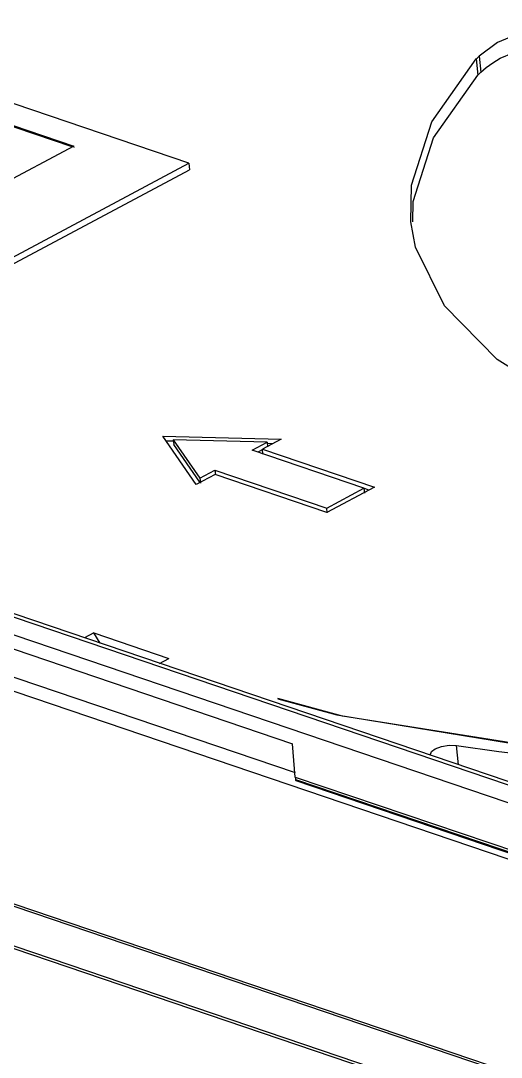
# Model space of a CAD drawing. Header units: millimetres. Extents: x 0 to 594, y 0 to 420.
# Drawn here: x 417.51 to 424.19, y 288.16 to 302.57 of the extents above; entities that cross this region are included whole.
import ezdxf

# ---------------------------------------------------------------- set-up
doc = ezdxf.new("R2010")
doc.units = ezdxf.units.MM
doc.header["$LTSCALE"] = 32.67
doc.layers.add('ASSEM_MEM', color=7, linetype='CONTINUOUS')

msp = doc.modelspace()

# ---------------------------------------------------------------- linework, layer by layer
at = {"layer": 'ASSEM_MEM', "color": 7, "linetype": 'CONTINUOUS'}
for p, q in [((419.847, 300.591), (414.485, 302.41)), ((424.143, 302.267), (423.884, 302.08)), ((423.228, 301.168), (423.844, 302.04)), ((423.844, 302.04), (423.868, 301.815)), ((423.884, 302.08), (423.907, 301.856)), ((415.39, 301.8), (418.25, 300.83)), ((418.225, 300.817), (415.392, 301.778)), ((418.25, 300.83), (415.478, 299.349)), ((418.252, 300.808), (418.25, 300.83)), ((414.65, 297.813), (419.847, 300.591)), ((419.847, 300.591), (419.857, 300.501)), ((417.293, 299.131), (419.857, 300.501)), ((423.002, 299.423), (422.935, 299.776)), ((419.951, 296.123), (419.486, 296.797)), ((419.486, 296.797), (421.133, 296.755)), ((419.632, 296.726), (419.533, 296.729)), ((419.632, 296.748), (419.639, 296.68)), ((419.632, 296.748), (420.001, 296.214)), ((420.937, 296.714), (419.632, 296.748)), ((420, 296.157), (419.639, 296.68)), ((420.728, 296.602), (420.937, 296.714)), ((421.133, 296.755), (420.872, 296.615)), ((420.937, 296.714), (420.944, 296.647)), ((421.013, 296.691), (420.937, 296.693)), ((422.284, 296.075), (420.728, 296.602)), ((420.875, 296.61), (420.809, 296.575)), ((420.879, 296.548), (420.872, 296.615)), ((420.872, 296.615), (422.428, 296.088)), ((411.109, 296.421), (424.694, 291.812)), ((424.746, 291.84), (411.161, 296.449)), ((420.212, 296.263), (419.951, 296.123)), ((420.001, 296.214), (420.21, 296.325)), ((420.21, 296.325), (420.217, 296.258)), ((420.21, 296.325), (421.766, 295.797)), ((421.768, 295.735), (420.212, 296.263)), ((424.553, 291.612), (410.969, 296.22)), ((420.001, 296.214), (420.008, 296.146)), ((422.428, 296.088), (421.768, 295.735)), ((421.766, 295.797), (422.284, 296.075)), ((422.353, 296.048), (422.283, 296.072)), ((422.284, 296.075), (422.291, 296.007)), ((421.773, 295.73), (421.766, 295.797)), ((430.847, 288.69), (410.398, 295.627)), ((414.14, 294.946), (421.29, 292.52)), ((421.331, 292.116), (414.182, 294.542)), ((506.962, 259.883), (406.4, 293.998)), ((506.997, 259.901), (406.434, 294.016)), ((418.527, 294.062), (418.399, 293.993)), ((418.614, 293.92), (418.527, 294.062)), ((418.527, 294.062), (419.571, 293.708)), ((419.442, 293.639), (419.571, 293.708)), ((507.187, 259.256), (406.625, 293.371)), ((507.236, 259.203), (406.673, 293.318)), ((421.087, 293.147), (421.907, 292.924)), ((421.907, 292.924), (424.617, 292.48)), ((421.329, 292.059), (421.29, 292.52)), ((423.275, 292.451), (423.363, 292.484)), ((423.598, 292.229), (423.57, 292.497)), ((423.57, 292.497), (424.161, 292.415)), ((424.161, 292.415), (424.762, 292.344)), ((421.329, 292.059), (424.403, 291.017)), ((424.44, 290.967), (421.335, 292.02)), ((421.335, 292.011), (424.42, 290.964))]:
    msp.add_line(p, q, dxfattribs=at)
for points in [[(425.395, 302.572), (424.937, 302.525), (424.506, 302.42), (424.143, 302.267)], [(424.179, 302.049), (424.539, 302.199), (424.968, 302.302), (425.418, 302.347)], [(423.844, 302.04), (423.857, 302.053), (423.87, 302.067), (423.884, 302.08)], [(423.907, 301.856), (423.983, 301.923), (424.075, 301.988), (424.179, 302.049)], [(423.868, 301.815), (423.88, 301.829), (423.893, 301.843), (423.907, 301.856)], [(422.962, 299.775), (422.966, 300.061), (423.251, 300.944), (423.868, 301.815)], [(422.935, 299.776), (422.943, 300.285), (423.228, 301.168)], [(426.487, 296.673), (425.177, 297.21), (424.136, 297.862), (423.404, 298.607), (423.002, 299.423)], [(424.793, 292.459), (421.986, 292.907), (421.088, 293.15)], [(423.363, 292.484), (423.469, 292.501), (423.57, 292.497)], [(423.205, 292.365), (423.223, 292.412), (423.275, 292.451)]]:
    msp.add_lwpolyline(points, dxfattribs=at)
msp.add_ellipse((421.33, 292.065), major_axis=(-0.0045, 0.0543), ratio=0.03127, start_param=1.67788, end_param=3.738634, dxfattribs=at)

doc.saveas('drawing.dxf')
